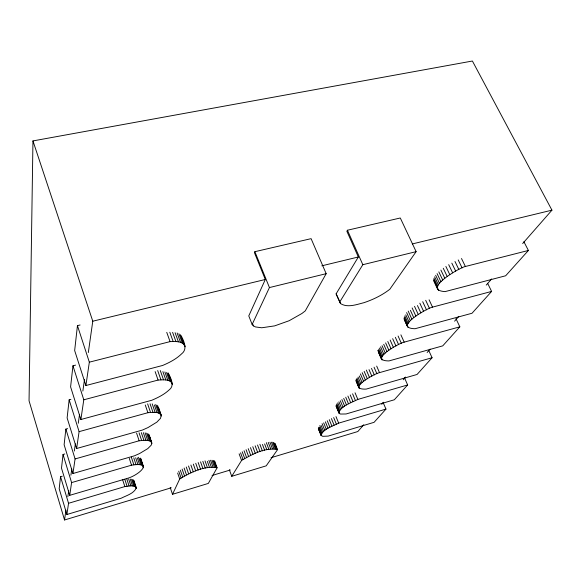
<?xml version="1.0" encoding="UTF-8"?>
<svg xmlns="http://www.w3.org/2000/svg" width="581" height="581" viewBox="0 0 581 581"><rect width="100%" height="100%" fill="white"/><g stroke="black" fill="none" stroke-linecap="round" stroke-linejoin="round"><path stroke-width="0.87" d="M522.682 243.541L551.95 210.162L472.404 61.02L32.957 140.922L29.05 400.803L64.542 519.98L171.272 487.793M407.644 384.949L357.852 399.416C351.273 402.88 341.701 405.327 338.745 412.735L340.393 414.05L346.073 413.977L394.332 399.772L407.644 384.949L404.412 377.657M432.082 357.736L379.516 372.632C374.433 373.539 345.855 389.887 366.197 389.103L417.064 374.462L432.082 357.736L428.691 350.314M62.261 476.209L60.54 476.71L59.189 488.774L66.895 514.505L121.226 498.2C126.44 495.499 133.848 493.676 136.317 487.858L136.136 487.248C133.034 484.736 128.459 486.282 124.85 486.58L68.543 503.291L66.895 514.505M64.752 453.986L63.031 454.473L61.499 468.148L69.72 495.332L127.421 478.345C137.893 475.563 154.8 461.532 131.531 465.178L71.594 482.593L69.72 495.332M67.614 428.618L65.871 429.09L64.121 444.734L72.93 473.522L134.451 455.816L139.629 453.507L147.799 448.605L151.183 445.191L151.852 443.267L149.128 434.908M70.889 399.387L69.146 399.851L67.12 417.906L76.612 448.51L142.49 430.034L148.053 427.536L156.87 422.126L160.559 418.276L161.184 415.103L158.562 407.535M75.581 365.129L72.952 365.798L70.599 386.873L80.882 419.518L151.786 400.258C157.952 397.644 164.096 394.593 169.049 389.996C174.474 386.176 171.497 379.691 169.18 374.912M80.084 324.997L77.447 325.636L74.658 350.554L85.894 385.53L162.636 365.464C169.42 362.58 176.145 359.131 181.49 353.96C187.91 349.188 183.966 341.439 181.192 335.716M64.542 519.98L65.944 510.133M67.854 496.697L68.74 490.429M70.904 475.207L71.797 468.94M74.339 451.038L75.356 443.869M78.282 423.28L79.553 414.326M82.858 391.042L84.514 379.408M88.327 352.544L92.778 321.206L32.957 140.922M459.832 326.827L442.751 345.855L388.994 360.924C367.78 360.852 398.813 343.182 404.18 342.144L459.832 326.827L455.962 318.657M72.93 473.522L75.08 458.939L65.871 429.09M76.612 448.51L79.096 431.647L69.146 399.851M80.882 419.518L83.787 399.808L72.952 365.798M85.894 385.53L89.336 362.166L77.447 325.636M491.62 291.422L472.019 313.253L415.03 328.737C392.32 328.069 427.238 308.09 432.511 307.131L491.62 291.422L487.612 283.281M528.398 250.462L465.388 266.49C459.832 267.398 421.196 290.021 445.053 291.618L505.666 275.772L528.398 250.462L523.888 241.718M385.966 409.097L374.084 422.322L328.171 436.099L322.68 436.331L321.01 435.242C323.682 428.458 332.666 426.338 338.665 423.135L385.966 409.097L383.111 402.48M254.877 251.689L254.456 252.706L265.314 279.483L248.777 315.904L252.139 324.459L253.447 325.897L255.531 326.943L261.733 327.778L274.668 325.876L289.185 320.712L301.946 313.471L305.272 310.879L326.173 273.68L311.096 238.66L254.877 251.689L269.439 287.566L252.139 324.459M172.513 494.3L179.696 478.984C190.626 472.389 204.149 465.519 217.112 467.778L208.325 483.421L172.513 494.3L170.211 487.539M347.431 230.236L346.864 231.26L358.339 256.984L336.116 293.848L340.524 303.587C347.576 308.053 356.611 304.509 363.996 302.672C373.213 299.571 382.102 295.257 389.8 289.273L416.127 251.653L400.294 217.984L347.431 230.236L362.827 264.704L339.667 302.084M231.739 476.311L241.565 460.45C252.11 454.393 265.197 447.036 277.515 449.687L266.207 465.839L231.739 476.311L229.342 469.717M363.793 424.726L357.823 431.538L271.051 457.705M381.717 404.289L383.511 402.248M403.221 379.771L405.611 377.047M427.115 352.522L430.1 349.116M454.589 321.191L458.772 316.42M486.246 285.089L491.62 278.96M212.05 475.498L230.272 470M75.08 458.939L139.142 440.783C143.151 440.565 148.642 439.033 151.685 442.453M79.096 431.647L147.901 412.706C152.171 412.539 158.243 411.101 161.184 415.103M83.787 399.808L158.083 380.061C162.673 379.938 169.434 378.718 172.187 383.402M89.336 362.166L170.073 341.621C175.07 341.548 182.623 340.727 185.099 346.225M269.439 287.566L326.173 273.68M362.827 264.704L416.127 251.653M92.778 321.206L265.314 279.483M321.83 265.815L358.339 256.984M412.328 243.933L551.95 210.162M336.116 293.848L340.524 303.587M461.503 258.516L465.388 266.49M458.22 259.939L462.091 267.914M454.981 261.486L458.837 269.461M451.829 263.135L455.671 271.109M448.714 264.66L452.643 272.83M445.874 266.447L449.788 274.61M443.259 268.262L447.159 276.411M440.899 270.071L444.777 278.212M438.829 271.864L442.693 279.984M437.072 273.6L440.921 281.705M435.656 275.256L439.49 283.346M434.603 276.825L438.415 284.893M433.905 278.263L437.711 286.317M433.593 279.57L438.633 290.464M433.651 280.717L437.849 289.687M429.098 299.811L432.511 307.131M425.691 300.297L429.475 308.431M422.714 301.699L426.483 309.833M419.831 303.188L423.585 311.314M417.456 305.548L420.826 312.861M414.507 306.325L418.233 314.437M412.14 307.93L415.858 316.035M410.397 310.334L413.723 317.611M408.182 311.082L411.864 319.165M406.635 312.593L410.302 320.654M405.77 314.829L409.06 322.07M404.775 315.962L408.152 323.392M404.223 317.19L407.586 324.597M404.013 318.286L407.368 325.68M404.637 320.037L407.971 327.393M404.158 319.238L407.499 326.616M400.897 334.83L404.18 342.144M398.087 336.029L401.362 343.349M395.334 337.314L398.602 344.627M392.676 338.665L395.93 345.978M390.149 340.059L393.395 347.373M387.788 341.483L391.028 348.789M385.631 342.913L388.856 350.212M383.714 344.33L386.924 351.614M382.051 345.71L385.254 352.979M380.577 346.813L383.859 354.287M379.495 348.063L382.77 355.521M378.732 349.225L381.993 356.669M378.282 350.27L381.535 357.7M379.24 353.488L382.109 360.038M377.803 350.387L381.405 358.615M378.725 352.827L381.601 359.399M376.677 366.088L379.516 372.632M374.055 367.199L376.895 373.75M371.491 368.383L374.324 374.927M369.022 369.618L371.847 376.161M366.335 370.075L369.501 377.432M364.164 371.368L367.315 378.71M362.188 372.653L365.333 379.989M360.438 373.917L363.568 381.245M359.276 375.958L362.05 382.465M358.034 377.134L360.801 383.627M357.083 378.231L359.835 384.709M356.327 379.037L359.16 385.711M355.964 379.945L358.789 386.605M356.342 381.136L359.501 388.58M355.906 380.744L358.964 388.05M355.056 392.792L357.852 399.416M352.602 393.824L355.39 400.454M350.205 394.92L352.987 401.551M347.903 396.06L350.677 402.684M345.731 397.23L348.498 403.846M343.72 398.399L346.479 405.015M341.897 399.568L344.642 406.177M340.284 400.716L343.022 407.31M338.912 401.812L341.643 408.399M337.786 402.858L340.51 409.438M336.929 403.839L339.645 410.404M336.355 404.725L339.057 411.283M336.886 407.237L339.573 413.737M336.058 405.523L338.759 412.06M336.058 406.213L339.021 413.294M335.985 416.606L338.665 423.135M333.676 417.579L336.348 424.101M331.424 418.596L334.097 425.125M329.274 419.656L331.933 426.178M327.248 420.731L329.899 427.246M325.375 421.806L328.018 428.32M323.675 422.874L326.319 429.381M322.092 423.68L324.815 430.412M321.17 425.517L323.544 431.392M319.804 425.619L322.513 432.329M319.376 427.325L321.736 433.186M318.533 427.282L321.228 433.963M318.635 428.814L320.981 434.653M318.969 429.904L321.308 435.721M318.33 428.582L321.01 435.242M252.837 324.351L253.447 325.897M275.241 443.775L277.515 449.687M274.74 443.347L277.021 449.273M273.738 442.424L276.258 448.975M272.714 442.228L275.234 448.793M271.45 442.163L273.971 448.735M269.947 442.214L272.474 448.801M268.248 442.388L270.768 448.99M266.359 442.686L268.88 449.295M264.624 443.928L266.832 449.723M262.452 444.458L264.653 450.26M259.867 444.262L262.38 450.9M257.528 444.995L260.034 451.64M255.161 445.809L257.666 452.461M252.793 446.702L255.291 453.354M250.469 447.653L252.96 454.306M248.218 448.655L250.701 455.301M246.068 449.687L248.545 456.332M244.056 450.733L246.526 457.378M242.212 451.778L244.674 458.424M240.556 452.817L243.011 459.455M239.118 453.826L241.565 460.45M182.136 339.181L184.889 346.741M180.248 334.627L183.64 343.945M178.89 333.712L182.281 343.059M177.132 332.986L180.538 342.362M175.084 332.681L178.411 341.86M172.608 332.361L175.934 341.563M169.819 332.252L173.145 341.483M214.709 461.082L217.112 467.778M214.055 460.689L216.466 467.4M213.133 460.413L215.551 467.139M166.754 332.368L170.073 341.621M211.956 460.254L214.374 466.993M210.533 460.217L212.951 466.971M208.891 460.305L211.31 467.073M207.344 461.365L209.458 467.298M205.013 460.849L207.432 467.64M202.842 461.299L205.26 468.104M200.547 461.859L202.965 468.671M168.352 373.038L171.671 382.407M169.318 376.067L172.317 384.535M167.742 373.009L170.763 381.55M166.529 372.508L169.478 380.853M198.172 462.527L200.583 469.346M164.873 371.963L167.829 380.33M195.746 463.282L198.157 470.109M162.883 371.586L165.839 379.981M193.313 464.125L195.71 470.951M160.276 370.562L163.53 379.814M157.683 370.562L160.93 379.843M190.895 465.032L193.284 471.866M188.527 465.998L190.917 472.832M155.134 371.6L158.083 380.061M186.261 467.008L188.636 473.842M184.112 468.046L186.486 474.88M182.122 469.099L184.489 475.926M180.313 470.152L182.674 476.972M157.749 405.843L161.336 416.061M156.87 405.124L159.797 413.578M178.716 471.184L181.069 477.996M155.65 404.55L158.569 413.033M154.379 404.986L157.015 412.633M177.641 473.028L179.696 478.984M152.215 403.882L155.142 412.401M150.051 403.788L152.977 412.336M147.625 403.875L150.552 412.437M145.265 404.979L147.901 412.706M149.302 435.743L151.852 443.267M148.62 434.196L151.183 441.756M147.777 433.6L150.341 441.19M146.608 433.15L149.179 440.754M145.134 432.83L147.705 440.456M143.362 432.671L145.94 440.311M141.328 432.656L143.906 440.318M139.055 432.794L141.626 440.471M136.571 433.085L139.142 440.783M140.892 458.714L143.587 466.986M140.391 458.104L142.919 465.701M141.503 461.924L143.449 467.785M139.861 458.46L142.113 465.228M138.467 457.254L141.001 464.88M137.348 457.872L139.6 464.669M135.678 457.777L137.929 464.589M133.753 457.821L136.012 464.647M131.335 457.145L133.87 464.844M129.272 458.322L131.531 465.178M133.906 480.443L136.317 487.858M133.419 479.928L135.649 486.747M133.986 481.78L136.208 488.556M132.642 479.521L134.879 486.355M131.575 479.231L133.819 486.079M130.246 479.064L132.49 485.927M128.662 479.02L130.907 485.905M126.847 479.107L129.084 485.999M124.893 479.543L127.057 486.232M122.685 479.877L124.85 486.58M63.031 454.473L71.594 482.593M60.54 476.71L68.543 503.291"/></g></svg>
